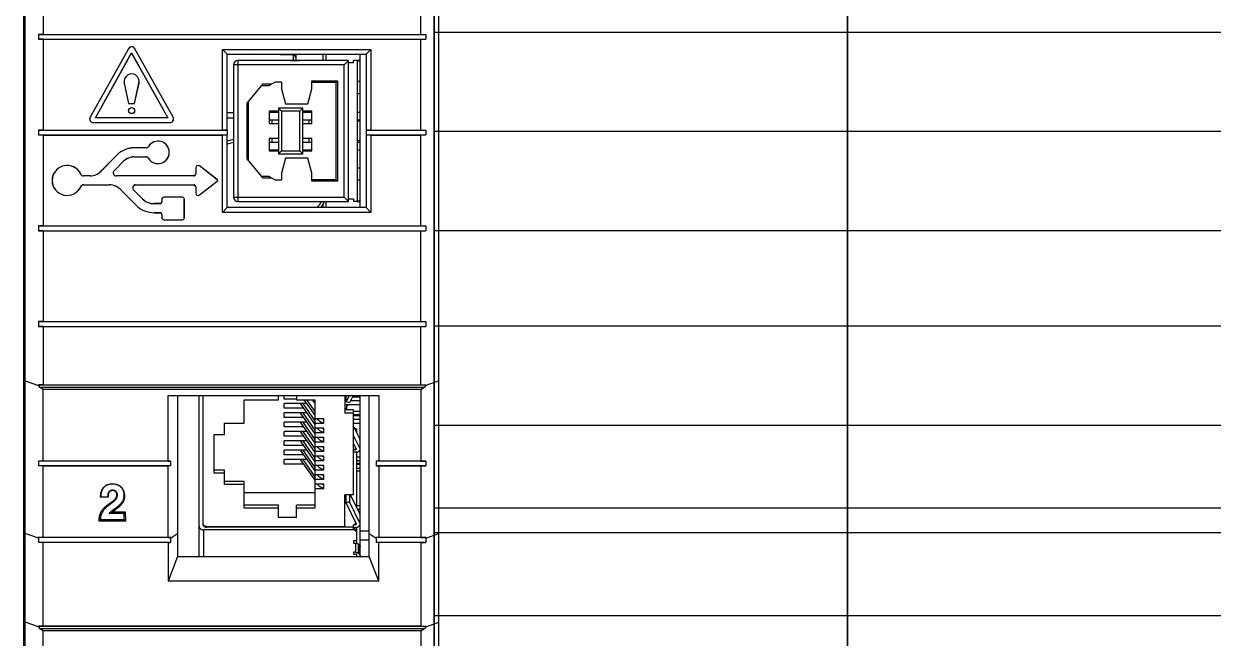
# Model space of a CAD drawing. Header units: millimetres. Extents: x 30557 to 235556, y -116603 to -73383.
# Drawn here: x 36231.3 to 36350.2, y -75420.8 to -75359.4 of the extents above; entities that cross this region are included whole.
import ezdxf

# ---------------------------------------------------------------- set-up
doc = ezdxf.new("R2010")
doc.units = ezdxf.units.MM

# ---------------------------------------------------------------- blocks, each defined once
blk = doc.blocks.new('1756-EN2TR-Z')
at = {"color": 7, "linetype": 'Continuous'}
for p, q in [((34.455, 0), (34.455, 142.321)), ((0, 0), (0, 77.377)), ((1.495, 77.403), (1.495, 75.607)), ((32.96, 75.607), (32.96, 77.405)), ((1.495, 75.607), (1.096, 75.601)), ((1.096, 75.601), (1.096, 75.202)), ((1.096, 75.601), (33.358, 75.601)), ((1.495, 75.607), (32.96, 75.607)), ((32.96, 75.607), (33.358, 75.601)), ((33.358, 75.601), (33.358, 75.202)), ((1.096, 75.202), (33.358, 75.202)), ((1.495, 75.195), (1.096, 75.202)), ((1.495, 75.195), (1.495, 67.633)), ((1.495, 75.195), (32.96, 75.195)), ((8.598, 74.416), (5.408, 68.708)), ((8.602, 74.414), (5.412, 68.706)), ((12.314, 68.706), (9.124, 74.414)), ((12.317, 68.708), (9.128, 74.416)), ((16.442, 67.633), (16.442, 74.337)), ((16.442, 74.337), (28.802, 74.337)), ((16.834, 73.945), (16.442, 74.337)), ((28.41, 73.945), (28.802, 74.337)), ((28.802, 74.337), (28.802, 67.633)), ((32.96, 75.195), (33.358, 75.202)), ((32.96, 67.633), (32.96, 75.195)), ((5.843, 68.66), (8.863, 74.063)), ((5.851, 68.664), (8.863, 74.054)), ((8.863, 74.054), (8.863, 74.063)), ((8.863, 74.063), (11.883, 68.66)), ((8.863, 74.054), (11.875, 68.664)), ((16.834, 73.945), (28.41, 73.945)), ((16.834, 67.626), (16.834, 73.945)), ((26.939, 73.44), (17.723, 73.44)), ((22.078, 73.44), (22.078, 73.442)), ((22.078, 73.442), (22.837, 73.442)), ((22.547, 73.945), (22.547, 73.442)), ((22.837, 73.44), (22.837, 73.442)), ((25.039, 73.945), (25.039, 73.44)), ((26.939, 73.44), (26.559, 73.061)), ((26.939, 61.677), (26.939, 73.44)), ((27.661, 73.44), (27.352, 73.44)), ((27.352, 73.238), (27.352, 73.44)), ((27.901, 73.492), (27.661, 73.44)), ((27.661, 73.44), (27.661, 61.677)), ((27.661, 73.364), (27.901, 73.416)), ((27.901, 61.173), (27.901, 73.945)), ((28.397, 73.945), (28.397, 61.173)), ((28.41, 73.945), (28.41, 67.626)), ((17.343, 73.061), (17.343, 62.057)), ((27.352, 73.238), (26.939, 73.238)), ((8.246, 71.548), (8.61, 69.852)), ((8.25, 71.549), (8.614, 69.856)), ((9.112, 69.856), (9.476, 71.549)), ((9.116, 69.852), (9.48, 71.548)), ((18.483, 69.889), (19.818, 71.478)), ((19.711, 71.352), (20.312, 71.352)), ((19.818, 71.478), (20.55, 71.478)), ((20.812, 71.617), (20.312, 71.352)), ((21.344, 71.617), (20.812, 71.617)), ((21.344, 71.617), (21.344, 71.078)), ((23.875, 71.744), (26.002, 71.744)), ((23.875, 71.078), (23.875, 71.744)), ((23.875, 71.617), (25.876, 71.617)), ((25.876, 71.617), (26.002, 71.744)), ((25.876, 71.617), (25.876, 63.5)), ((26.002, 71.744), (26.002, 63.374)), ((27.901, 71.668), (27.661, 71.668)), ((21.344, 71.078), (21.685, 69.812)), ((23.534, 69.812), (23.875, 71.078)), ((27.901, 70.655), (27.661, 70.655)), ((8.61, 69.852), (8.614, 69.856)), ((8.61, 69.852), (9.116, 69.852)), ((8.614, 69.856), (9.112, 69.856)), ((9.116, 69.852), (9.112, 69.856)), ((18.483, 65.228), (18.483, 69.889)), ((18.609, 65.078), (18.609, 70.04)), ((23.116, 69.458), (21.09, 69.458)), ((21.09, 69.458), (21.09, 65.66)), ((21.09, 69.458), (21.344, 69.205)), ((21.685, 69.812), (23.534, 69.812)), ((23.116, 69.458), (22.863, 69.205)), ((23.116, 65.66), (23.116, 69.458)), ((5.851, 68.664), (5.843, 68.66)), ((11.883, 68.66), (5.843, 68.66)), ((11.875, 68.664), (5.851, 68.664)), ((11.875, 68.664), (11.883, 68.66)), ((21.09, 69.205), (20.331, 69.205)), ((20.331, 69.205), (20.331, 68.192)), ((20.331, 69.116), (21.09, 69.116)), ((20.331, 68.483), (21.09, 68.483)), ((20.584, 69.116), (20.584, 69.205)), ((20.584, 68.192), (20.584, 68.483)), ((22.863, 69.205), (21.344, 69.205)), ((21.344, 69.205), (21.344, 65.913)), ((22.863, 65.913), (22.863, 69.205)), ((23.875, 69.205), (23.116, 69.205)), ((23.116, 69.116), (23.875, 69.116)), ((23.116, 68.483), (23.875, 68.483)), ((23.622, 69.205), (23.622, 69.116)), ((23.622, 68.483), (23.622, 68.192)), ((23.875, 68.192), (23.875, 69.205)), ((27.661, 69.116), (27.901, 69.116)), ((27.661, 68.483), (27.901, 68.483)), ((27.901, 68.377), (27.661, 68.377)), ((1.495, 67.633), (1.096, 67.626)), ((1.096, 67.626), (1.096, 67.228)), ((1.096, 67.626), (16.834, 67.626)), ((1.495, 67.633), (16.442, 67.633)), ((5.673, 68.261), (12.053, 68.261)), ((5.673, 68.257), (12.053, 68.257)), ((16.836, 67.626), (16.442, 67.633)), ((16.836, 67.626), (16.836, 67.228)), ((20.331, 68.192), (21.09, 68.192)), ((23.116, 68.192), (23.875, 68.192)), ((28.802, 67.633), (28.409, 67.626)), ((28.409, 67.626), (28.409, 67.228)), ((28.41, 67.626), (33.358, 67.626)), ((28.802, 67.633), (32.96, 67.633)), ((32.96, 67.633), (33.358, 67.626)), ((33.358, 67.626), (33.358, 67.228)), ((1.096, 67.228), (16.834, 67.228)), ((1.495, 67.221), (1.096, 67.228)), ((1.495, 67.221), (1.495, 59.659)), ((1.495, 67.221), (16.442, 67.221)), ((16.442, 67.221), (16.836, 67.228)), ((16.442, 60.781), (16.442, 67.221)), ((16.834, 61.173), (16.834, 67.228)), ((17.343, 66.6), (16.834, 66.464)), ((21.09, 66.926), (20.331, 66.926)), ((20.331, 66.926), (20.331, 65.913)), ((20.331, 66.635), (21.09, 66.635)), ((20.584, 66.635), (20.584, 66.926)), ((23.875, 66.926), (23.116, 66.926)), ((23.116, 66.635), (23.875, 66.635)), ((23.622, 66.926), (23.622, 66.635)), ((23.875, 65.913), (23.875, 66.926)), ((27.901, 66.741), (27.661, 66.741)), ((27.661, 66.635), (27.901, 66.635)), ((28.409, 67.227), (28.802, 67.221)), ((28.41, 67.227), (33.358, 67.228)), ((28.41, 67.228), (28.41, 61.173)), ((28.802, 67.221), (32.96, 67.221)), ((28.802, 67.221), (28.802, 60.781)), ((32.96, 67.221), (33.358, 67.228)), ((32.96, 59.659), (32.96, 67.221)), ((7.663, 65.569), (6.284, 64.189)), ((7.666, 65.566), (6.287, 64.186)), ((10.058, 66.154), (9.076, 66.154)), ((10.058, 66.15), (9.076, 66.15)), ((9.076, 65.402), (10.058, 65.402)), ((9.076, 65.398), (10.058, 65.398)), ((20.331, 66.002), (21.09, 66.002)), ((20.331, 65.913), (21.09, 65.913)), ((20.584, 65.913), (20.584, 66.002)), ((21.09, 65.66), (21.344, 65.913)), ((21.09, 65.66), (23.116, 65.66)), ((21.344, 65.913), (22.863, 65.913)), ((23.116, 65.66), (22.863, 65.913)), ((23.116, 66.002), (23.875, 66.002)), ((23.116, 65.913), (23.875, 65.913)), ((23.622, 66.002), (23.622, 65.913)), ((27.661, 66.002), (27.901, 66.002)), ((7.404, 64.247), (8.195, 65.037)), ((7.407, 64.244), (8.198, 65.034)), ((14.2, 64.499), (14.2, 63.977)), ((14.204, 64.499), (14.204, 63.977)), ((15.997, 63.502), (14.505, 64.647)), ((15.999, 63.506), (14.507, 64.651)), ((19.818, 63.64), (18.483, 65.228)), ((21.685, 65.306), (21.344, 64.04)), ((23.534, 65.306), (21.685, 65.306)), ((23.875, 64.04), (23.534, 65.306)), ((27.901, 64.462), (27.661, 64.462)), ((5.406, 63.826), (4.844, 63.826)), ((5.406, 63.821), (4.844, 63.821)), ((14.048, 63.826), (7.581, 63.826)), ((14.048, 63.821), (7.581, 63.821)), ((20.312, 63.766), (19.711, 63.766)), ((20.55, 63.64), (19.818, 63.64)), ((20.312, 63.766), (20.812, 63.5)), ((20.812, 63.5), (21.344, 63.5)), ((21.344, 64.04), (21.344, 63.5)), ((23.875, 63.374), (23.875, 64.04)), ((25.876, 63.5), (23.875, 63.5)), ((25.876, 63.5), (26.002, 63.374)), ((27.901, 63.45), (27.661, 63.45)), ((4.869, 63.074), (7.025, 63.074)), ((4.869, 63.069), (7.025, 63.069)), ((7.903, 62.706), (9.236, 61.373)), ((7.906, 62.709), (9.239, 61.376)), ((9.768, 61.905), (9.024, 62.648)), ((9.771, 61.908), (9.027, 62.651)), ((9.2, 63.074), (14.048, 63.074)), ((9.2, 63.069), (14.048, 63.069)), ((14.2, 62.918), (14.2, 62.381)), ((14.204, 62.918), (14.204, 62.381)), ((14.505, 62.232), (15.997, 63.377)), ((14.507, 62.229), (15.999, 63.374)), ((26.002, 63.374), (23.875, 63.374)), ((11.231, 61.508), (10.736, 61.508)), ((11.231, 61.504), (10.736, 61.504)), ((11.382, 61.882), (11.382, 61.659)), ((11.386, 61.882), (11.386, 61.659)), ((13.1, 62.042), (11.542, 62.042)), ((13.1, 62.038), (11.542, 62.038)), ((13.255, 60.325), (13.255, 61.882)), ((13.26, 60.325), (13.26, 61.882)), ((17.723, 61.677), (26.939, 61.677)), ((22.078, 61.677), (22.078, 61.676)), ((22.078, 61.676), (22.837, 61.676)), ((22.837, 61.677), (22.837, 61.676)), ((25.039, 61.677), (25.039, 61.173)), ((26.939, 61.677), (26.559, 62.057)), ((27.352, 61.88), (26.939, 61.88)), ((27.352, 61.88), (27.352, 61.677)), ((27.661, 61.677), (27.352, 61.677)), ((27.901, 61.702), (27.661, 61.753)), ((27.661, 61.677), (27.901, 61.626)), ((10.736, 60.756), (11.231, 60.756)), ((10.736, 60.752), (11.231, 60.752)), ((11.382, 60.6), (11.382, 60.325)), ((11.386, 60.6), (11.386, 60.325)), ((16.834, 61.173), (16.442, 60.781)), ((28.802, 60.781), (16.442, 60.781)), ((28.41, 61.173), (16.834, 61.173)), ((28.41, 61.173), (28.802, 60.781)), ((1.495, 59.659), (1.096, 59.652)), ((1.096, 59.652), (1.096, 59.253)), ((1.096, 59.652), (33.358, 59.652)), ((1.495, 59.659), (32.96, 59.659)), ((11.542, 60.169), (13.1, 60.169)), ((11.542, 60.165), (13.1, 60.165)), ((32.96, 59.659), (33.358, 59.652)), ((33.358, 59.652), (33.358, 59.253)), ((1.096, 59.253), (33.358, 59.253)), ((1.495, 59.246), (1.096, 59.253)), ((1.495, 59.246), (1.495, 51.685)), ((1.495, 59.246), (32.96, 59.246)), ((32.96, 59.246), (33.358, 59.253)), ((32.96, 51.685), (32.96, 59.246)), ((1.495, 51.685), (1.096, 51.678)), ((1.096, 51.678), (33.358, 51.678)), ((1.096, 51.678), (1.096, 51.279)), ((1.495, 51.685), (32.96, 51.685)), ((32.96, 51.685), (33.358, 51.678)), ((33.358, 51.678), (33.358, 51.279)), ((1.096, 51.279), (33.358, 51.279)), ((1.495, 51.272), (1.096, 51.279)), ((1.495, 51.272), (32.96, 51.272)), ((1.495, 51.272), (1.495, 46.424)), ((32.96, 51.272), (33.358, 51.279)), ((32.96, 46.424), (32.96, 51.272)), ((0, 46.761), (1.096, 46.362)), ((34.455, 46.761), (33.358, 46.362)), ((1.495, 46.424), (1.096, 46.417)), ((1.096, 46.417), (33.358, 46.417)), ((1.096, 46.417), (1.096, 46.362)), ((1.096, 46.362), (1.193, 46.212)), ((1.495, 46.018), (1.193, 46.212)), ((1.193, 46.212), (33.262, 46.212)), ((1.495, 46.424), (32.96, 46.424)), ((32.96, 46.018), (1.495, 46.018)), ((1.495, 40.064), (1.495, 46.018)), ((32.96, 46.424), (33.358, 46.417)), ((32.96, 46.018), (33.262, 46.212)), ((32.96, 46.018), (32.96, 40.064)), ((33.358, 46.362), (33.262, 46.212)), ((33.358, 46.417), (33.358, 46.362)), ((11.903, 45.539), (29.446, 45.539)), ((11.903, 40.064), (11.903, 45.539)), ((12.7, 45.539), (12.7, 32.112)), ((14.484, 32.112), (14.484, 45.539)), ((14.783, 45.539), (14.783, 34.828)), ((18.232, 45.179), (21.088, 45.179)), ((18.232, 43.22), (18.232, 45.179)), ((21.088, 45.179), (21.088, 45.539)), ((21.582, 45.234), (21.582, 45.539)), ((22.599, 45.234), (21.582, 45.234)), ((23.453, 44.846), (21.582, 44.846)), ((21.582, 44.458), (21.582, 44.846)), ((22.599, 45.539), (22.599, 45.179)), ((22.599, 45.179), (24.114, 45.179)), ((22.915, 44.846), (24.114, 43.117)), ((23.117, 44.846), (24.114, 43.408)), ((23.222, 45.179), (24.114, 43.893)), ((23.424, 45.179), (24.114, 44.184)), ((24.114, 44.904), (23.923, 45.179)), ((24.114, 45.179), (24.114, 36.143)), ((26.635, 45.539), (26.635, 44.064)), ((26.635, 45.484), (26.732, 45.484)), ((26.635, 45.413), (26.732, 45.413)), ((26.635, 45.12), (26.732, 45.12)), ((26.635, 44.771), (27.901, 44.771)), ((26.732, 44.997), (26.732, 45.539)), ((26.998, 45.539), (26.732, 44.997)), ((27.012, 44.917), (26.732, 44.997)), ((26.789, 44.663), (26.943, 44.771)), ((26.789, 44.326), (26.789, 44.663)), ((27.318, 45.539), (27.012, 44.917)), ((27.112, 45.12), (27.901, 45.12)), ((27.256, 45.413), (27.901, 45.413)), ((27.291, 45.484), (27.901, 45.484)), ((27.901, 32.112), (27.901, 45.539)), ((28.649, 32.112), (28.649, 45.539)), ((29.446, 45.539), (29.446, 40.064)), ((23.184, 44.458), (21.582, 44.458)), ((23.453, 44.071), (21.582, 44.071)), ((21.582, 43.683), (21.582, 44.071)), ((23.184, 43.683), (21.582, 43.683)), ((22.915, 44.071), (24.114, 42.341)), ((23.117, 44.071), (24.114, 42.632)), ((27.357, 44.326), (26.635, 44.326)), ((27.357, 44.064), (26.635, 44.064)), ((27.357, 37.259), (27.357, 44.326)), ((27.357, 44.226), (27.901, 44.226)), ((27.357, 43.933), (27.901, 43.933)), ((27.357, 43.861), (27.901, 43.861)), ((16.589, 43.22), (18.232, 43.22)), ((16.589, 42.265), (16.589, 43.22)), ((23.453, 43.295), (21.582, 43.295)), ((21.582, 42.907), (21.582, 43.295)), ((23.184, 42.907), (21.582, 42.907)), ((22.915, 43.295), (24.114, 41.565)), ((23.117, 43.295), (24.114, 41.856)), ((24.873, 43.571), (24.114, 43.571)), ((24.873, 43.183), (24.114, 43.183)), ((24.873, 42.795), (24.114, 42.795)), ((24.337, 43.571), (24.34, 43.566)), ((24.337, 42.795), (24.34, 42.791)), ((24.745, 43.57), (24.873, 43.532)), ((24.745, 42.795), (24.873, 42.756)), ((24.873, 43.183), (24.873, 43.571)), ((24.873, 42.407), (24.873, 42.795)), ((27.357, 43.568), (27.901, 43.568)), ((27.357, 43.219), (27.901, 43.219)), ((27.882, 41.906), (27.357, 42.974)), ((27.421, 42.844), (27.632, 42.682)), ((27.632, 42.415), (27.632, 42.682)), ((15.75, 42.265), (16.589, 42.265)), ((15.75, 39.057), (15.75, 42.265)), ((23.453, 42.519), (21.582, 42.519)), ((21.582, 42.131), (21.582, 42.519)), ((23.184, 42.131), (21.582, 42.131)), ((23.453, 41.743), (21.582, 41.743)), ((21.582, 41.355), (21.582, 41.743)), ((22.915, 42.519), (24.114, 40.789)), ((22.915, 41.743), (24.114, 40.014)), ((23.117, 42.519), (24.114, 41.08)), ((23.117, 41.743), (24.114, 40.305)), ((24.873, 42.407), (24.114, 42.407)), ((24.873, 42.019), (24.114, 42.019)), ((24.873, 41.631), (24.114, 41.631)), ((24.337, 42.019), (24.34, 42.015)), ((24.745, 42.019), (24.873, 41.98)), ((24.873, 41.631), (24.873, 42.019)), ((27.882, 41.137), (27.357, 42.205)), ((23.184, 41.355), (21.582, 41.355)), ((23.453, 40.967), (21.582, 40.967)), ((21.582, 40.579), (21.582, 40.967)), ((22.915, 40.967), (24.114, 39.238)), ((23.117, 40.967), (24.114, 39.529)), ((24.873, 41.243), (24.114, 41.243)), ((24.873, 40.855), (24.114, 40.855)), ((24.337, 41.243), (24.34, 41.239)), ((24.745, 41.243), (24.873, 41.204)), ((24.873, 40.855), (24.873, 41.243)), ((27.602, 41.057), (27.357, 41.555)), ((27.507, 40.999), (27.357, 40.999)), ((27.632, 40.807), (27.357, 40.807)), ((27.507, 40.999), (27.526, 41.005)), ((27.526, 41.005), (27.602, 41.057)), ((27.632, 36.349), (27.632, 40.807)), ((27.725, 40.834), (27.801, 40.886)), ((1.495, 40.064), (1.096, 40.055)), ((12.115, 40.055), (1.096, 40.055)), ((1.096, 40.055), (1.096, 39.656)), ((12.115, 39.656), (1.096, 39.656)), ((1.495, 39.647), (1.096, 39.656)), ((11.903, 40.064), (1.495, 40.064)), ((11.903, 39.647), (1.495, 39.647)), ((1.495, 33.704), (1.495, 39.647)), ((11.903, 40.064), (12.115, 40.055)), ((12.115, 39.656), (11.903, 39.647)), ((11.903, 33.704), (11.903, 39.647)), ((12.115, 40.055), (12.115, 39.656)), ((23.184, 40.579), (21.582, 40.579)), ((23.453, 40.192), (21.582, 40.192)), ((21.582, 39.804), (21.582, 40.192)), ((23.184, 39.804), (21.582, 39.804)), ((22.915, 40.192), (24.114, 38.462)), ((23.117, 40.192), (24.114, 38.753)), ((24.873, 40.467), (24.114, 40.467)), ((24.873, 40.079), (24.114, 40.079)), ((24.873, 39.692), (24.114, 39.692)), ((24.337, 40.467), (24.34, 40.463)), ((24.337, 39.692), (24.34, 39.687)), ((24.745, 40.467), (24.873, 40.429)), ((24.745, 39.691), (24.873, 39.653)), ((24.873, 40.079), (24.873, 40.467)), ((24.873, 39.304), (24.873, 39.692)), ((27.632, 40.428), (27.901, 40.428)), ((27.632, 40.119), (27.901, 40.119)), ((27.632, 39.89), (27.901, 39.89)), ((27.632, 39.794), (27.901, 39.794)), ((29.446, 40.064), (29.234, 40.055)), ((33.358, 40.055), (29.234, 40.055)), ((29.234, 40.055), (29.234, 39.656)), ((33.358, 39.656), (29.234, 39.656)), ((29.234, 39.656), (29.446, 39.647)), ((32.96, 40.064), (29.446, 40.064)), ((32.96, 39.647), (29.446, 39.647)), ((29.446, 39.647), (29.446, 33.704)), ((32.96, 40.064), (33.358, 40.055)), ((32.96, 39.647), (33.358, 39.656)), ((32.96, 39.647), (32.96, 33.704)), ((33.358, 40.055), (33.358, 39.656)), ((16.589, 39.319), (15.75, 39.319)), ((16.589, 39.057), (15.75, 39.057)), ((16.589, 38.103), (16.589, 39.319)), ((24.873, 39.304), (24.114, 39.304)), ((24.873, 38.916), (24.114, 38.916)), ((24.337, 38.916), (24.34, 38.912)), ((24.745, 38.916), (24.873, 38.877)), ((24.873, 38.528), (24.873, 38.916)), ((27.632, 39.484), (27.901, 39.484)), ((27.632, 39.255), (27.901, 39.255)), ((18.232, 38.365), (16.589, 38.365)), ((18.232, 38.103), (16.589, 38.103)), ((18.232, 36.143), (18.232, 38.365)), ((24.873, 38.528), (24.114, 38.528)), ((24.873, 38.14), (24.114, 38.14)), ((24.873, 37.752), (24.114, 37.752)), ((24.337, 38.14), (24.34, 38.136)), ((24.745, 38.14), (24.873, 38.101)), ((24.873, 37.752), (24.873, 38.14)), ((6.257, 37.18), (6.254, 37.079)), ((6.254, 37.079), (6.941, 37.079)), ((6.301, 37.18), (6.303, 37.079)), ((24.114, 37.417), (18.232, 37.417)), ((27.357, 37.259), (26.635, 37.259)), ((26.635, 34.625), (26.635, 37.259)), ((26.732, 36.581), (26.732, 37.259)), ((27.012, 36.662), (26.732, 36.581)), ((27.012, 37.259), (27.012, 36.662)), ((27.882, 34.892), (27.012, 36.662)), ((27.882, 35.661), (27.097, 37.259)), ((8.24, 35.696), (6.99, 35.696)), ((7.238, 35.802), (7.37, 35.911)), ((8.345, 35.802), (7.238, 35.802)), ((7.312, 35.993), (7.526, 36.143)), ((7.37, 35.911), (7.59, 36.074)), ((8.24, 35.696), (8.345, 35.802)), ((8.24, 35.189), (8.24, 35.696)), ((8.378, 35.051), (8.345, 35.802)), ((21.088, 36.405), (18.232, 36.405)), ((21.088, 36.143), (18.232, 36.143)), ((21.088, 35.366), (21.088, 36.405)), ((24.114, 36.405), (22.599, 36.405)), ((22.599, 35.366), (22.599, 36.405)), ((24.114, 36.143), (22.599, 36.143)), ((27.602, 34.811), (26.732, 36.581)), ((27.901, 36.349), (27.632, 36.349)), ((27.901, 36.028), (27.701, 36.028)), ((27.901, 35.799), (27.814, 35.799)), ((6.145, 35.284), (6.135, 35.051)), ((6.273, 35.189), (6.135, 35.051)), ((8.378, 35.051), (6.135, 35.051)), ((6.273, 35.284), (6.273, 35.189)), ((6.273, 35.189), (8.24, 35.189)), ((8.24, 35.189), (8.378, 35.051)), ((22.599, 35.366), (21.088, 35.366)), ((27.507, 34.753), (27.333, 34.753)), ((27.333, 34.332), (27.333, 34.753)), ((27.507, 34.753), (27.526, 34.759)), ((27.526, 34.759), (27.602, 34.811)), ((1.097, 33.639), (0, 34.039)), ((1.495, 33.704), (1.062, 33.694)), ((12.134, 33.694), (1.062, 33.694)), ((1.062, 33.694), (1.097, 33.639)), ((11.903, 33.704), (1.495, 33.704)), ((11.903, 33.704), (12.134, 33.694)), ((12.115, 33.639), (12.7, 34.039)), ((12.134, 33.694), (12.115, 33.639)), ((27.333, 34.332), (14.883, 34.332)), ((15.132, 34.625), (26.635, 34.625)), ((27.333, 34.561), (15.132, 34.561)), ((27.333, 34.524), (27.507, 34.524)), ((27.632, 34.251), (27.333, 34.461)), ((27.333, 34.38), (27.632, 34.149)), ((27.632, 34.443), (27.516, 34.525)), ((27.632, 33.216), (27.632, 34.443)), ((27.725, 34.588), (27.801, 34.64)), ((28.649, 34.039), (29.234, 33.639)), ((29.446, 33.704), (29.215, 33.694)), ((33.393, 33.694), (29.215, 33.694)), ((29.215, 33.694), (29.234, 33.639)), ((32.96, 33.704), (29.446, 33.704)), ((32.96, 33.704), (33.393, 33.694)), ((33.358, 33.639), (34.455, 34.039)), ((33.393, 33.694), (33.358, 33.639)), ((1.097, 33.639), (1.097, 33.295)), ((1.495, 33.288), (1.097, 33.295)), ((12.115, 33.295), (1.097, 33.295)), ((11.903, 33.288), (1.495, 33.288)), ((1.495, 26.317), (1.495, 33.288)), ((11.903, 33.288), (12.115, 33.295)), ((11.903, 33.288), (11.903, 30.06)), ((12.115, 33.639), (12.115, 33.295)), ((27.632, 33.427), (27.333, 33.427)), ((27.333, 33.427), (27.333, 33.235)), ((27.333, 33.235), (27.507, 33.235)), ((27.725, 33.171), (27.801, 33.119)), ((29.234, 33.639), (29.234, 33.295)), ((33.358, 33.295), (29.234, 33.295)), ((29.446, 33.288), (29.234, 33.295)), ((32.96, 33.288), (29.446, 33.288)), ((29.446, 30.06), (29.446, 33.288)), ((32.96, 33.288), (33.358, 33.295)), ((32.96, 33.288), (32.96, 26.317)), ((33.358, 33.639), (33.358, 33.295)), ((12.7, 32.112), (11.903, 30.06)), ((12.7, 32.112), (28.649, 32.112)), ((27.507, 32.466), (27.333, 32.466)), ((27.333, 32.466), (27.333, 32.274)), ((27.632, 32.274), (27.333, 32.274)), ((27.632, 32.112), (27.632, 32.274)), ((27.725, 32.402), (27.801, 32.35)), ((29.446, 30.06), (28.649, 32.112)), ((29.446, 30.06), (11.903, 30.06)), ((1.096, 26.256), (0, 26.655)), ((1.495, 26.317), (1.096, 26.31)), ((1.096, 26.31), (33.358, 26.31)), ((1.096, 26.31), (1.096, 26.256)), ((1.096, 26.256), (1.193, 26.106)), ((1.193, 26.106), (33.262, 26.106)), ((1.495, 25.912), (1.193, 26.106)), ((32.96, 26.317), (1.495, 26.317)), ((32.96, 25.912), (1.495, 25.912)), ((1.495, 20.426), (1.495, 25.912)), ((32.96, 26.317), (33.358, 26.31)), ((32.96, 25.912), (33.262, 26.106)), ((32.96, 25.912), (32.96, 20.426)), ((33.358, 26.256), (33.262, 26.106)), ((33.358, 26.256), (34.455, 26.655)), ((33.358, 26.31), (33.358, 26.256))]:
    blk.add_line(p, q, dxfattribs=at)
at = {"color": 9, "linetype": 'Continuous'}
for p, q in [((8.598, 74.416), (8.602, 74.414)), ((9.128, 74.416), (9.124, 74.414)), ((17.723, 73.44), (17.723, 61.677)), ((22.307, 73.871), (19.09, 73.946)), ((22.308, 73.945), (22.307, 73.871)), ((22.307, 73.871), (22.307, 73.442)), ((24.799, 73.945), (24.799, 73.44)), ((26.559, 73.061), (17.343, 73.061)), ((26.559, 62.057), (26.559, 73.061)), ((8.246, 71.548), (8.25, 71.549)), ((9.48, 71.548), (9.476, 71.549)), ((5.408, 68.708), (5.412, 68.706)), ((12.317, 68.708), (12.314, 68.706)), ((16.834, 69.088), (17.343, 69.1)), ((16.834, 68.648), (17.343, 68.659)), ((5.673, 68.257), (5.673, 68.261)), ((12.053, 68.257), (12.053, 68.261)), ((17.343, 66.856), (16.834, 66.719)), ((7.663, 65.569), (7.666, 65.566)), ((9.076, 66.154), (9.076, 66.15)), ((9.076, 65.398), (9.076, 65.402)), ((10.058, 66.154), (10.058, 66.15)), ((10.058, 65.398), (10.058, 65.402)), ((10.267, 66.27), (10.27, 66.268)), ((8.198, 65.034), (8.195, 65.037)), ((10.267, 65.282), (10.27, 65.284)), ((14.2, 64.499), (14.204, 64.499)), ((14.507, 64.651), (14.505, 64.647)), ((4.622, 63.967), (4.618, 63.965)), ((4.844, 63.826), (4.844, 63.821)), ((5.406, 63.826), (5.406, 63.821)), ((6.284, 64.189), (6.287, 64.186)), ((7.407, 64.244), (7.404, 64.247)), ((7.581, 63.826), (7.581, 63.821)), ((14.048, 63.826), (14.048, 63.821)), ((14.2, 63.977), (14.204, 63.977)), ((15.999, 63.506), (15.997, 63.502)), ((4.622, 62.912), (4.618, 62.914)), ((4.869, 63.069), (4.869, 63.074)), ((7.025, 63.069), (7.025, 63.074)), ((7.903, 62.706), (7.906, 62.709)), ((9.027, 62.651), (9.024, 62.648)), ((9.2, 63.069), (9.2, 63.074)), ((14.048, 63.069), (14.048, 63.074)), ((14.2, 62.918), (14.204, 62.918)), ((15.999, 63.374), (15.997, 63.377)), ((9.771, 61.908), (9.768, 61.905)), ((10.736, 61.508), (10.736, 61.504)), ((11.231, 61.508), (11.231, 61.504)), ((11.382, 61.882), (11.386, 61.882)), ((11.382, 61.659), (11.386, 61.659)), ((11.542, 62.042), (11.542, 62.038)), ((13.1, 62.042), (13.1, 62.038)), ((13.26, 61.882), (13.255, 61.882)), ((14.2, 62.381), (14.204, 62.381)), ((14.507, 62.229), (14.505, 62.232)), ((17.343, 62.057), (26.559, 62.057)), ((9.236, 61.373), (9.239, 61.376)), ((10.736, 60.752), (10.736, 60.756)), ((11.231, 60.752), (11.231, 60.756)), ((11.382, 60.6), (11.386, 60.6)), ((24.799, 61.407), (24.799, 61.173)), ((11.382, 60.325), (11.386, 60.325)), ((11.542, 60.165), (11.542, 60.169)), ((13.1, 60.165), (13.1, 60.169)), ((13.26, 60.325), (13.255, 60.325)), ((26.789, 44.402), (26.635, 44.402)), ((24.34, 43.566), (24.34, 43.571)), ((24.34, 42.791), (24.34, 42.795)), ((24.34, 42.015), (24.34, 42.019)), ((27.882, 41.906), (27.882, 41.137)), ((24.34, 41.239), (24.34, 41.243)), ((27.507, 40.999), (27.507, 41.251)), ((27.526, 41.005), (27.526, 41.211)), ((24.34, 40.463), (24.34, 40.467)), ((24.34, 39.687), (24.34, 39.692)), ((24.34, 38.912), (24.34, 38.916)), ((6.553, 37.873), (6.543, 37.882)), ((7.268, 38.143), (7.268, 38.145)), ((7.282, 37.66), (7.282, 37.635)), ((7.975, 37.896), (7.984, 37.905)), ((24.34, 38.136), (24.34, 38.14)), ((6.301, 37.18), (6.257, 37.18)), ((7.001, 37.532), (7.024, 37.514)), ((7.562, 36.902), (7.514, 36.931)), ((7.555, 37.541), (7.533, 37.522)), ((7.657, 37.239), (7.616, 37.239)), ((8.096, 36.673), (8.153, 36.636)), ((8.246, 37.215), (8.289, 37.215)), ((6.358, 35.676), (6.258, 35.718)), ((6.595, 36.056), (6.527, 36.117)), ((7.154, 36.519), (7.112, 36.576)), ((7.312, 35.993), (7.37, 35.911)), ((6.273, 35.284), (6.145, 35.284)), ((27.507, 34.753), (27.507, 35.005)), ((27.526, 34.759), (27.526, 34.965)), ((27.882, 35.661), (27.882, 34.892)), ((14.883, 32.112), (14.883, 34.332)), ((15.132, 34.561), (15.132, 34.625)), ((28.649, 34.233), (27.901, 34.233)), ((27.507, 33.235), (27.507, 32.466)), ((27.725, 33.171), (27.725, 32.402)), ((27.801, 33.119), (27.801, 32.35)), ((28.649, 33.471), (27.901, 33.471))]:
    blk.add_line(p, q, dxfattribs=at)
at = {"color": 7, "linetype": 'Continuous'}
for radius in [0.254, 0.249]:
    blk.add_circle((8.863, 69.258), radius, dxfattribs=at)
for centre, radius, start, end in [((8.863, 74.268), 0.303, 29.2, 150.8), ((8.863, 74.268), 0.299, 29.2, 150.8), ((17.723, 73.061), 0.38, 90, 180), ((8.863, 71.68), 0.631, 347.86859, 192.13141), ((8.863, 71.68), 0.627, 347.86859, 192.13141), ((5.673, 68.56), 0.303, 150.8, 270), ((5.673, 68.56), 0.299, 150.8, 270), ((12.053, 68.56), 0.303, 270, 29.2), ((12.053, 68.56), 0.299, 270, 29.2), ((11.065, 65.776), 0.939, 211.75686, 148.24314), ((11.065, 65.776), 0.934, 211.75686, 148.24314), ((9.076, 64.156), 1.998, 90, 135), ((9.076, 64.156), 1.994, 90, 135), ((9.076, 64.156), 1.246, 90, 135), ((9.076, 64.156), 1.242, 90, 135), ((10.058, 66.399), 0.245, 270, 328.24314), ((10.058, 66.399), 0.249, 270, 328.24314), ((10.058, 65.153), 0.249, 31.75686, 90), ((10.058, 65.153), 0.245, 31.75686, 90), ((3.489, 63.44), 1.25, 24.95499, 335.04501), ((3.489, 63.44), 1.246, 24.95499, 335.04501), ((14.391, 64.499), 0.191, 52.5, 180), ((14.391, 64.499), 0.187, 52.5, 180), ((4.844, 64.071), 0.249, 204.95499, 270), ((4.844, 64.071), 0.245, 204.95499, 270), ((5.406, 65.067), 1.242, 270, 315), ((5.406, 65.067), 1.246, 270, 315), ((7.581, 64.071), 0.249, 135, 270), ((7.581, 64.071), 0.245, 135, 270), ((14.048, 63.977), 0.156, 270, 0), ((14.048, 63.977), 0.151, 270, 0), ((15.949, 63.44), 0.079, 307.5, 52.5), ((15.949, 63.44), 0.0833, 307.5, 52.5), ((4.869, 62.798), 0.276, 90, 155.04501), ((4.869, 62.798), 0.272, 90, 155.04501), ((7.025, 61.828), 1.246, 45, 90), ((7.025, 61.828), 1.242, 45, 90), ((9.2, 62.825), 0.249, 90, 225), ((9.2, 62.825), 0.245, 90, 225), ((14.048, 62.918), 0.156, 0, 90), ((14.048, 62.918), 0.151, 0, 90), ((10.736, 62.873), 1.37, 225, 270), ((10.736, 62.873), 1.366, 225, 270), ((11.231, 61.659), 0.156, 270, 0), ((11.231, 61.659), 0.151, 270, 0), ((11.542, 61.882), 0.16, 90, 180), ((11.542, 61.882), 0.156, 90, 180), ((13.1, 61.882), 0.16, 0, 90), ((13.1, 61.882), 0.156, 0, 90), ((14.391, 62.381), 0.191, 180, 307.5), ((14.391, 62.381), 0.187, 180, 307.5), ((17.723, 62.057), 0.38, 180, 270), ((23.544, 62.22), 1.495, 315.54334, 338.71322), ((10.736, 62.873), 2.122, 225, 270), ((10.736, 62.873), 2.118, 225, 270), ((11.231, 60.6), 0.156, 0, 90), ((11.231, 60.6), 0.151, 0, 90), ((11.542, 60.325), 0.16, 180, 270), ((11.542, 60.325), 0.156, 180, 270), ((13.1, 60.325), 0.16, 270, 0), ((13.1, 60.325), 0.156, 270, 0), ((7.605, 35.099), 1.483, 136.66153, 155.34403), ((7.603, 35.164), 1.346, 138.48377, 157.64085)]:
    blk.add_arc(centre, radius, start, end, dxfattribs=at)
at = {"color": 9, "linetype": 'Continuous'}
blk.add_arc((23.553, 62.22), 1.246, 302.79782, 334.17935, dxfattribs=at)
for points, knots in [([(22.547, 73.647), (22.547, 73.654), (22.547, 73.669), (22.543, 73.69), (22.537, 73.711), (22.53, 73.731), (22.519, 73.751), (22.507, 73.769), (22.493, 73.787), (22.478, 73.803), (22.46, 73.818), (22.441, 73.831), (22.421, 73.843), (22.4, 73.852), (22.377, 73.86), (22.354, 73.866), (22.331, 73.87), (22.315, 73.871), (22.307, 73.871)], [0, 0, 0, 0, 0.059257, 0.11864, 0.178271, 0.238262, 0.298707, 0.359685, 0.421251, 0.483437, 0.546255, 0.609689, 0.673705, 0.738247, 0.803241, 0.8686, 0.934222, 1, 1, 1, 1]), ([(7.526, 36.143), (7.527, 36.141), (7.529, 36.138), (7.532, 36.133), (7.535, 36.129), (7.537, 36.126), (7.539, 36.124), (7.541, 36.122), (7.544, 36.119), (7.548, 36.116), (7.552, 36.112), (7.557, 36.109), (7.562, 36.105), (7.567, 36.101), (7.571, 36.098), (7.574, 36.095), (7.576, 36.093), (7.578, 36.091), (7.58, 36.088), (7.583, 36.084), (7.586, 36.079), (7.588, 36.076), (7.59, 36.074)], [0, 0, 0, 0, 0.061365, 0.122749, 0.184101, 0.214811, 0.245624, 0.276627, 0.307864, 0.371079, 0.435166, 0.499774, 0.564428, 0.628632, 0.691987, 0.723287, 0.75434, 0.785188, 0.815916, 0.877269, 0.93864, 1, 1, 1, 1])]:
    blk.add_open_spline(points, degree=3, knots=knots, dxfattribs=at)
at = {"color": 7, "linetype": 'Continuous'}
for points in [[(16.837, 67.626), (16.837, 67.626), (16.836, 67.626), (16.836, 67.626)], [(28.407, 67.227), (28.407, 67.227), (28.408, 67.227), (28.409, 67.227)]]:
    blk.add_open_spline(points, degree=3, dxfattribs=at)
for points, knots in [([(24.34, 43.566), (24.353, 43.548), (24.382, 43.511), (24.433, 43.459), (24.491, 43.412), (24.556, 43.368), (24.628, 43.329), (24.705, 43.294), (24.787, 43.264), (24.844, 43.248), (24.873, 43.241)], [0, 0, 0, 0, 0.107895, 0.220681, 0.338599, 0.461674, 0.589744, 0.722483, 0.859427, 1, 1, 1, 1]), ([(24.34, 42.791), (24.353, 42.772), (24.382, 42.735), (24.433, 42.684), (24.491, 42.636), (24.556, 42.592), (24.628, 42.553), (24.705, 42.518), (24.787, 42.488), (24.844, 42.472), (24.873, 42.465)], [0, 0, 0, 0, 0.107895, 0.220681, 0.338599, 0.461674, 0.589744, 0.722483, 0.859427, 1, 1, 1, 1]), ([(24.34, 42.015), (24.353, 41.996), (24.382, 41.959), (24.433, 41.908), (24.491, 41.86), (24.556, 41.816), (24.628, 41.777), (24.705, 41.742), (24.787, 41.713), (24.844, 41.696), (24.873, 41.689)], [0, 0, 0, 0, 0.107895, 0.220681, 0.338599, 0.461674, 0.589744, 0.722483, 0.859427, 1, 1, 1, 1]), ([(27.901, 41.826), (27.901, 41.832), (27.9, 41.846), (27.897, 41.867), (27.891, 41.887), (27.885, 41.9), (27.882, 41.906)], [0, 0, 0, 0, 0.246623, 0.494637, 0.745362, 1, 1, 1, 1]), ([(24.34, 41.239), (24.353, 41.22), (24.382, 41.183), (24.433, 41.132), (24.491, 41.084), (24.556, 41.041), (24.628, 41.001), (24.705, 40.966), (24.787, 40.937), (24.844, 40.921), (24.873, 40.913)], [0, 0, 0, 0, 0.107895, 0.220681, 0.338599, 0.461674, 0.589744, 0.722483, 0.859427, 1, 1, 1, 1]), ([(27.632, 40.789), (27.649, 40.794), (27.681, 40.807), (27.711, 40.824), (27.725, 40.834)], [0, 0, 0, 0, 0.508868, 1, 1, 1, 1]), ([(27.801, 40.886), (27.809, 40.891), (27.824, 40.902), (27.844, 40.921), (27.861, 40.941), (27.875, 40.963), (27.887, 40.985), (27.895, 41.009), (27.9, 41.033), (27.901, 41.049), (27.901, 41.057)], [0, 0, 0, 0, 0.136211, 0.26867, 0.397437, 0.522745, 0.645003, 0.764794, 0.882846, 1, 1, 1, 1]), ([(27.901, 41.057), (27.901, 41.064), (27.9, 41.077), (27.897, 41.098), (27.891, 41.118), (27.885, 41.131), (27.882, 41.137)], [0, 0, 0, 0, 0.246623, 0.494637, 0.745362, 1, 1, 1, 1]), ([(24.34, 40.463), (24.353, 40.444), (24.382, 40.407), (24.433, 40.356), (24.491, 40.309), (24.556, 40.265), (24.628, 40.225), (24.705, 40.191), (24.787, 40.161), (24.844, 40.145), (24.873, 40.138)], [0, 0, 0, 0, 0.107895, 0.220681, 0.338599, 0.461674, 0.589744, 0.722483, 0.859427, 1, 1, 1, 1]), ([(24.34, 39.687), (24.353, 39.669), (24.382, 39.632), (24.433, 39.58), (24.491, 39.533), (24.556, 39.489), (24.628, 39.45), (24.705, 39.415), (24.787, 39.385), (24.844, 39.369), (24.873, 39.362)], [0, 0, 0, 0, 0.107895, 0.220681, 0.338599, 0.461674, 0.589744, 0.722483, 0.859427, 1, 1, 1, 1]), ([(24.34, 38.912), (24.353, 38.893), (24.382, 38.856), (24.433, 38.805), (24.491, 38.757), (24.556, 38.713), (24.628, 38.674), (24.705, 38.639), (24.787, 38.609), (24.844, 38.593), (24.873, 38.586)], [0, 0, 0, 0, 0.107895, 0.220681, 0.338599, 0.461674, 0.589744, 0.722483, 0.859427, 1, 1, 1, 1]), ([(6.543, 37.882), (6.531, 37.87), (6.507, 37.845), (6.474, 37.806), (6.443, 37.765), (6.415, 37.724), (6.39, 37.681), (6.367, 37.638), (6.346, 37.594), (6.328, 37.549), (6.313, 37.504), (6.294, 37.444), (6.277, 37.367), (6.263, 37.274), (6.258, 37.212), (6.257, 37.18)], [0, 0, 0, 0, 0.067093, 0.133257, 0.198545, 0.263019, 0.326754, 0.389828, 0.452322, 0.514315, 0.575883, 0.637097, 0.758683, 0.879539, 1, 1, 1, 1]), ([(6.553, 37.873), (6.543, 37.862), (6.522, 37.839), (6.494, 37.804), (6.467, 37.767), (6.442, 37.729), (6.42, 37.69), (6.399, 37.65), (6.38, 37.608), (6.364, 37.565), (6.349, 37.521), (6.336, 37.476), (6.325, 37.43), (6.314, 37.366), (6.304, 37.283), (6.301, 37.215), (6.301, 37.18)], [0, 0, 0, 0, 0.060673, 0.120877, 0.180767, 0.240503, 0.300243, 0.360145, 0.420366, 0.481056, 0.542366, 0.604437, 0.667407, 0.731406, 0.862949, 1, 1, 1, 1]), ([(7.268, 38.145), (7.233, 38.145), (7.164, 38.143), (7.061, 38.132), (6.976, 38.115), (6.911, 38.098), (6.863, 38.082), (6.816, 38.064), (6.771, 38.044), (6.728, 38.022), (6.687, 37.997), (6.648, 37.971), (6.611, 37.943), (6.576, 37.913), (6.554, 37.893), (6.543, 37.882)], [0, 0, 0, 0, 0.131432, 0.262372, 0.392165, 0.456403, 0.520052, 0.583013, 0.645199, 0.706544, 0.767006, 0.826566, 0.88523, 0.943027, 1, 1, 1, 1]), ([(7.268, 38.143), (7.23, 38.143), (7.157, 38.14), (7.051, 38.127), (6.967, 38.11), (6.903, 38.091), (6.858, 38.075), (6.814, 38.057), (6.772, 38.037), (6.731, 38.015), (6.692, 37.991), (6.655, 37.964), (6.619, 37.936), (6.585, 37.905), (6.564, 37.884), (6.553, 37.873)], [0, 0, 0, 0, 0.143022, 0.278481, 0.407415, 0.46982, 0.531049, 0.591272, 0.650663, 0.709407, 0.767688, 0.825698, 0.883627, 0.941665, 1, 1, 1, 1]), ([(7.001, 37.532), (7.009, 37.543), (7.023, 37.557), (7.042, 37.575), (7.057, 37.588), (7.072, 37.599), (7.088, 37.61), (7.105, 37.619), (7.122, 37.628), (7.14, 37.635), (7.158, 37.642), (7.177, 37.647), (7.204, 37.653), (7.239, 37.658), (7.267, 37.66), (7.282, 37.66)], [0, 0, 0, 0, 0.124886, 0.185977, 0.246424, 0.306441, 0.366247, 0.426064, 0.486115, 0.546621, 0.607799, 0.669857, 0.732999, 0.863247, 1, 1, 1, 1]), ([(7.984, 37.905), (7.972, 37.915), (7.949, 37.934), (7.913, 37.961), (7.875, 37.986), (7.835, 38.01), (7.794, 38.032), (7.751, 38.052), (7.707, 38.071), (7.661, 38.087), (7.614, 38.101), (7.55, 38.117), (7.468, 38.132), (7.368, 38.143), (7.301, 38.145), (7.268, 38.145)], [0, 0, 0, 0, 0.057691, 0.116127, 0.175333, 0.235319, 0.296081, 0.357597, 0.419826, 0.482712, 0.546185, 0.610164, 0.739275, 0.869411, 1, 1, 1, 1]), ([(7.975, 37.896), (7.964, 37.906), (7.941, 37.926), (7.905, 37.954), (7.868, 37.98), (7.83, 38.004), (7.79, 38.026), (7.75, 38.046), (7.707, 38.065), (7.664, 38.081), (7.619, 38.096), (7.557, 38.113), (7.475, 38.129), (7.373, 38.14), (7.303, 38.143), (7.268, 38.143)], [0, 0, 0, 0, 0.059194, 0.118147, 0.177007, 0.235926, 0.295055, 0.354546, 0.414547, 0.475205, 0.536661, 0.599054, 0.727144, 0.860496, 1, 1, 1, 1]), ([(7.282, 37.66), (7.296, 37.66), (7.324, 37.658), (7.364, 37.653), (7.396, 37.645), (7.42, 37.637), (7.437, 37.63), (7.454, 37.622), (7.47, 37.613), (7.486, 37.603), (7.501, 37.593), (7.516, 37.581), (7.534, 37.565), (7.547, 37.551), (7.555, 37.541)], [0, 0, 0, 0, 0.137316, 0.268355, 0.394382, 0.455967, 0.516827, 0.577147, 0.637116, 0.696925, 0.756761, 0.816812, 0.877259, 1, 1, 1, 1]), ([(8.246, 37.215), (8.246, 37.25), (8.244, 37.319), (8.233, 37.404), (8.22, 37.468), (8.208, 37.515), (8.194, 37.56), (8.179, 37.603), (8.16, 37.645), (8.14, 37.685), (8.118, 37.724), (8.094, 37.762), (8.067, 37.798), (8.039, 37.832), (8.008, 37.865), (7.986, 37.886), (7.975, 37.896)], [0, 0, 0, 0, 0.140259, 0.27366, 0.338142, 0.40133, 0.463382, 0.524463, 0.584749, 0.644419, 0.703657, 0.762653, 0.821596, 0.880677, 0.940084, 1, 1, 1, 1]), ([(8.289, 37.215), (8.288, 37.246), (8.284, 37.292), (8.276, 37.354), (8.265, 37.416), (8.251, 37.477), (8.232, 37.537), (8.215, 37.582), (8.196, 37.626), (8.174, 37.669), (8.15, 37.712), (8.122, 37.754), (8.092, 37.794), (8.059, 37.833), (8.023, 37.87), (7.997, 37.894), (7.984, 37.905)], [0, 0, 0, 0, 0.119761, 0.179789, 0.239966, 0.36095, 0.421913, 0.483281, 0.54514, 0.607584, 0.670714, 0.734633, 0.799438, 0.865223, 0.932059, 1, 1, 1, 1]), ([(24.34, 38.136), (24.353, 38.117), (24.382, 38.08), (24.433, 38.029), (24.491, 37.981), (24.556, 37.937), (24.628, 37.898), (24.705, 37.863), (24.787, 37.834), (24.844, 37.817), (24.873, 37.81)], [0, 0, 0, 0, 0.107895, 0.220681, 0.338599, 0.461674, 0.589744, 0.722483, 0.859427, 1, 1, 1, 1]), ([(6.892, 37.079), (6.892, 37.092), (6.893, 37.118), (6.895, 37.156), (6.898, 37.193), (6.901, 37.228), (6.905, 37.262), (6.91, 37.294), (6.916, 37.325), (6.922, 37.354), (6.929, 37.381), (6.937, 37.407), (6.946, 37.432), (6.955, 37.455), (6.966, 37.477), (6.98, 37.503), (6.992, 37.521), (7.001, 37.532)], [0, 0, 0, 0, 0.083697, 0.164333, 0.241935, 0.316535, 0.388171, 0.456886, 0.52273, 0.585763, 0.646053, 0.703682, 0.758743, 0.811346, 0.861619, 0.909709, 1, 1, 1, 1]), ([(6.941, 37.079), (6.941, 37.097), (6.94, 37.134), (6.942, 37.19), (6.944, 37.236), (6.948, 37.273), (6.952, 37.3), (6.956, 37.328), (6.961, 37.355), (6.967, 37.383), (6.975, 37.41), (6.984, 37.437), (6.995, 37.463), (7.008, 37.489), (7.019, 37.506), (7.024, 37.514)], [0, 0, 0, 0, 0.123367, 0.246746, 0.370214, 0.432022, 0.493904, 0.555892, 0.618026, 0.680365, 0.74299, 0.806024, 0.86965, 0.934156, 1, 1, 1, 1]), ([(7.024, 37.514), (7.031, 37.523), (7.042, 37.536), (7.057, 37.552), (7.07, 37.564), (7.084, 37.575), (7.098, 37.585), (7.114, 37.595), (7.13, 37.604), (7.147, 37.611), (7.165, 37.618), (7.184, 37.623), (7.209, 37.629), (7.242, 37.634), (7.269, 37.635), (7.282, 37.635)], [0, 0, 0, 0, 0.112799, 0.170338, 0.228754, 0.288132, 0.348544, 0.410032, 0.472602, 0.536211, 0.600771, 0.666157, 0.732216, 0.865661, 1, 1, 1, 1]), ([(7.514, 36.931), (7.512, 36.926), (7.506, 36.918), (7.493, 36.9), (7.476, 36.879), (7.455, 36.855), (7.432, 36.831), (7.408, 36.808), (7.384, 36.785), (7.358, 36.763), (7.333, 36.741), (7.307, 36.719), (7.28, 36.698), (7.253, 36.677), (7.216, 36.65), (7.17, 36.616), (7.132, 36.59), (7.112, 36.576)], [0, 0, 0, 0, 0.029342, 0.058928, 0.118723, 0.179233, 0.240339, 0.301948, 0.363991, 0.426411, 0.489165, 0.552217, 0.615537, 0.679104, 0.742894, 0.871084, 1, 1, 1, 1]), ([(7.562, 36.902), (7.558, 36.896), (7.549, 36.882), (7.535, 36.861), (7.519, 36.84), (7.501, 36.818), (7.481, 36.796), (7.46, 36.774), (7.437, 36.75), (7.413, 36.727), (7.386, 36.703), (7.358, 36.678), (7.328, 36.653), (7.297, 36.627), (7.263, 36.6), (7.216, 36.564), (7.179, 36.537), (7.154, 36.519)], [0, 0, 0, 0, 0.042093, 0.086643, 0.133736, 0.183445, 0.235832, 0.290951, 0.348847, 0.40956, 0.473123, 0.539568, 0.60892, 0.681201, 0.756433, 0.834634, 1, 1, 1, 1]), ([(7.282, 37.635), (7.295, 37.635), (7.32, 37.634), (7.351, 37.63), (7.376, 37.624), (7.394, 37.619), (7.411, 37.613), (7.428, 37.606), (7.444, 37.598), (7.459, 37.589), (7.474, 37.579), (7.487, 37.569), (7.5, 37.558), (7.516, 37.543), (7.526, 37.531), (7.533, 37.522)], [0, 0, 0, 0, 0.133701, 0.266569, 0.332393, 0.397606, 0.46207, 0.525668, 0.588314, 0.649956, 0.710583, 0.770217, 0.828906, 0.886719, 1, 1, 1, 1]), ([(7.616, 37.239), (7.615, 37.226), (7.613, 37.199), (7.607, 37.159), (7.599, 37.12), (7.587, 37.081), (7.573, 37.042), (7.556, 37.004), (7.537, 36.967), (7.522, 36.943), (7.514, 36.931)], [0, 0, 0, 0, 0.122086, 0.244537, 0.367599, 0.491522, 0.616545, 0.742873, 0.870659, 1, 1, 1, 1]), ([(7.526, 36.143), (7.559, 36.167), (7.609, 36.203), (7.673, 36.251), (7.718, 36.286), (7.761, 36.321), (7.802, 36.355), (7.841, 36.389), (7.877, 36.423), (7.912, 36.456), (7.944, 36.488), (7.975, 36.52), (8.003, 36.551), (8.029, 36.582), (8.053, 36.613), (8.076, 36.643), (8.089, 36.663), (8.096, 36.673)], [0, 0, 0, 0, 0.158898, 0.234522, 0.307624, 0.378231, 0.446369, 0.512068, 0.57536, 0.636279, 0.694863, 0.751155, 0.805198, 0.857045, 0.906751, 0.95438, 1, 1, 1, 1]), ([(7.533, 37.522), (7.541, 37.512), (7.557, 37.491), (7.576, 37.457), (7.591, 37.422), (7.602, 37.386), (7.61, 37.35), (7.616, 37.301), (7.617, 37.264), (7.616, 37.239)], [0, 0, 0, 0, 0.131495, 0.260011, 0.386137, 0.510488, 0.633634, 0.756055, 1, 1, 1, 1]), ([(7.555, 37.541), (7.564, 37.532), (7.58, 37.511), (7.6, 37.478), (7.618, 37.443), (7.632, 37.406), (7.644, 37.367), (7.652, 37.326), (7.656, 37.284), (7.657, 37.254), (7.657, 37.239)], [0, 0, 0, 0, 0.118924, 0.237653, 0.357199, 0.478553, 0.602662, 0.730411, 0.862612, 1, 1, 1, 1]), ([(7.657, 37.239), (7.657, 37.224), (7.656, 37.195), (7.652, 37.151), (7.644, 37.108), (7.634, 37.065), (7.62, 37.023), (7.604, 36.982), (7.585, 36.942), (7.57, 36.915), (7.562, 36.902)], [0, 0, 0, 0, 0.125688, 0.249885, 0.373253, 0.496449, 0.620118, 0.744881, 0.871325, 1, 1, 1, 1]), ([(8.096, 36.673), (8.108, 36.692), (8.132, 36.732), (8.162, 36.793), (8.188, 36.858), (8.209, 36.924), (8.226, 36.993), (8.238, 37.065), (8.245, 37.139), (8.246, 37.189), (8.246, 37.215)], [0, 0, 0, 0, 0.120442, 0.240852, 0.361912, 0.4843, 0.60868, 0.735691, 0.865942, 1, 1, 1, 1]), ([(8.153, 36.636), (8.166, 36.658), (8.191, 36.704), (8.222, 36.774), (8.247, 36.846), (8.266, 36.919), (8.279, 36.992), (8.288, 37.067), (8.291, 37.141), (8.29, 37.19), (8.289, 37.215)], [0, 0, 0, 0, 0.129143, 0.256428, 0.382215, 0.506854, 0.630676, 0.753976, 0.877012, 1, 1, 1, 1]), ([(6.258, 35.718), (6.242, 35.683), (6.22, 35.63), (6.195, 35.558), (6.179, 35.504), (6.166, 35.45), (6.156, 35.395), (6.149, 35.34), (6.146, 35.303), (6.145, 35.284)], [0, 0, 0, 0, 0.253886, 0.379712, 0.504839, 0.629331, 0.753277, 0.876788, 1, 1, 1, 1]), ([(6.358, 35.676), (6.344, 35.643), (6.32, 35.576), (6.293, 35.476), (6.277, 35.379), (6.273, 35.315), (6.273, 35.284)], [0, 0, 0, 0, 0.270022, 0.525786, 0.768579, 1, 1, 1, 1]), ([(7.112, 36.576), (7.086, 36.559), (7.047, 36.532), (6.996, 36.496), (6.957, 36.468), (6.919, 36.441), (6.88, 36.413), (6.843, 36.385), (6.793, 36.348), (6.744, 36.31), (6.695, 36.271), (6.66, 36.241), (6.625, 36.211), (6.591, 36.18), (6.558, 36.149), (6.537, 36.128), (6.527, 36.117)], [0, 0, 0, 0, 0.127167, 0.190624, 0.253987, 0.317242, 0.38038, 0.443385, 0.50624, 0.631412, 0.693677, 0.755682, 0.81738, 0.878717, 0.939621, 1, 1, 1, 1]), ([(7.154, 36.519), (7.121, 36.495), (7.058, 36.449), (6.982, 36.392), (6.924, 36.348), (6.885, 36.317), (6.847, 36.287), (6.811, 36.257), (6.777, 36.229), (6.745, 36.201), (6.715, 36.175), (6.687, 36.149), (6.661, 36.125), (6.637, 36.101), (6.615, 36.079), (6.602, 36.064), (6.595, 36.056)], [0, 0, 0, 0, 0.166723, 0.321458, 0.394335, 0.464221, 0.531119, 0.595035, 0.655972, 0.713939, 0.768944, 0.820996, 0.87011, 0.916301, 0.959589, 1, 1, 1, 1]), ([(6.99, 35.696), (7.01, 35.723), (7.056, 35.775), (7.132, 35.85), (7.218, 35.923), (7.28, 35.97), (7.312, 35.993)], [0, 0, 0, 0, 0.228341, 0.470532, 0.727468, 1, 1, 1, 1]), ([(6.99, 35.696), (7.028, 35.715), (7.11, 35.752), (7.193, 35.785), (7.238, 35.802)], [0, 0, 0, 0, 0.473559, 1, 1, 1, 1]), ([(7.59, 36.074), (7.617, 36.095), (7.672, 36.137), (7.752, 36.201), (7.817, 36.256), (7.867, 36.302), (7.904, 36.336), (7.94, 36.371), (7.975, 36.407), (8.008, 36.443), (8.041, 36.48), (8.072, 36.518), (8.101, 36.556), (8.128, 36.595), (8.145, 36.622), (8.153, 36.636)], [0, 0, 0, 0, 0.129384, 0.257901, 0.385398, 0.448711, 0.511697, 0.574328, 0.636574, 0.698401, 0.759774, 0.820658, 0.881013, 0.940805, 1, 1, 1, 1]), ([(14.783, 34.892), (14.783, 34.884), (14.785, 34.866), (14.79, 34.84), (14.798, 34.815), (14.81, 34.79), (14.824, 34.766), (14.842, 34.743), (14.862, 34.722), (14.885, 34.703), (14.911, 34.685), (14.948, 34.664), (14.988, 34.648), (15.031, 34.636), (15.075, 34.628), (15.11, 34.625), (15.132, 34.625)], [0, 0, 0, 0, 0.054041, 0.108443, 0.163549, 0.21966, 0.277024, 0.335829, 0.396193, 0.458171, 0.521751, 0.586864, 0.721046, 0.789859, 0.859479, 1, 1, 1, 1]), ([(14.783, 34.828), (14.783, 34.82), (14.785, 34.802), (14.79, 34.776), (14.798, 34.75), (14.81, 34.726), (14.824, 34.702), (14.842, 34.679), (14.862, 34.658), (14.885, 34.639), (14.911, 34.621), (14.948, 34.6), (14.988, 34.584), (15.031, 34.572), (15.075, 34.564), (15.11, 34.561), (15.132, 34.561)], [0, 0, 0, 0, 0.054041, 0.108443, 0.163549, 0.21966, 0.277024, 0.335829, 0.396193, 0.458171, 0.521751, 0.586864, 0.721046, 0.789859, 0.859479, 1, 1, 1, 1]), ([(27.801, 34.64), (27.809, 34.646), (27.824, 34.657), (27.844, 34.675), (27.861, 34.696), (27.875, 34.717), (27.887, 34.74), (27.895, 34.763), (27.9, 34.787), (27.901, 34.803), (27.901, 34.811)], [0, 0, 0, 0, 0.136211, 0.26867, 0.397437, 0.522745, 0.645003, 0.764794, 0.882846, 1, 1, 1, 1]), ([(27.901, 35.58), (27.901, 35.587), (27.9, 35.601), (27.897, 35.621), (27.891, 35.641), (27.885, 35.654), (27.882, 35.661)], [0, 0, 0, 0, 0.246623, 0.494637, 0.745362, 1, 1, 1, 1]), ([(27.901, 34.811), (27.901, 34.818), (27.9, 34.832), (27.897, 34.852), (27.891, 34.872), (27.885, 34.885), (27.882, 34.892)], [0, 0, 0, 0, 0.246623, 0.494637, 0.745362, 1, 1, 1, 1]), ([(14.484, 34.637), (14.484, 34.627), (14.486, 34.607), (14.491, 34.578), (14.501, 34.548), (14.514, 34.52), (14.531, 34.493), (14.551, 34.467), (14.575, 34.443), (14.601, 34.421), (14.63, 34.401), (14.662, 34.383), (14.695, 34.368), (14.731, 34.355), (14.767, 34.345), (14.818, 34.335), (14.857, 34.332), (14.883, 34.332)], [0, 0, 0, 0, 0.054035, 0.108431, 0.16353, 0.219634, 0.276992, 0.33579, 0.396148, 0.458118, 0.521691, 0.586797, 0.653315, 0.721078, 0.789883, 0.859495, 1, 1, 1, 1]), ([(27.507, 34.524), (27.526, 34.524), (27.566, 34.527), (27.614, 34.537), (27.651, 34.55), (27.686, 34.564), (27.71, 34.578), (27.725, 34.588)], [0, 0, 0, 0, 0.258178, 0.51287, 0.637987, 0.761097, 1, 1, 1, 1]), ([(27.507, 33.235), (27.526, 33.235), (27.566, 33.232), (27.614, 33.222), (27.651, 33.21), (27.686, 33.195), (27.71, 33.182), (27.725, 33.171)], [0, 0, 0, 0, 0.258178, 0.51287, 0.637987, 0.761097, 1, 1, 1, 1]), ([(27.801, 33.119), (27.809, 33.114), (27.824, 33.103), (27.844, 33.084), (27.861, 33.064), (27.875, 33.042), (27.887, 33.02), (27.895, 32.997), (27.9, 32.973), (27.901, 32.956), (27.901, 32.948)], [0, 0, 0, 0, 0.136211, 0.26867, 0.397437, 0.522745, 0.645003, 0.764794, 0.882846, 1, 1, 1, 1]), ([(27.507, 32.466), (27.526, 32.466), (27.566, 32.464), (27.614, 32.453), (27.651, 32.441), (27.686, 32.426), (27.71, 32.413), (27.725, 32.402)], [0, 0, 0, 0, 0.258178, 0.51287, 0.637987, 0.761097, 1, 1, 1, 1]), ([(27.801, 32.35), (27.809, 32.345), (27.824, 32.334), (27.844, 32.315), (27.861, 32.295), (27.875, 32.274), (27.887, 32.251), (27.895, 32.228), (27.9, 32.204), (27.901, 32.188), (27.901, 32.18)], [0, 0, 0, 0, 0.136211, 0.26867, 0.397437, 0.522745, 0.645003, 0.764794, 0.882846, 1, 1, 1, 1]), ([(27.901, 32.18), (27.901, 32.174), (27.901, 32.162), (27.898, 32.145), (27.894, 32.128), (27.89, 32.117), (27.888, 32.112)], [0, 0, 0, 0, 0.247623, 0.496215, 0.746715, 1, 1, 1, 1])]:
    blk.add_open_spline(points, degree=3, knots=knots, dxfattribs=at)
blk = doc.blocks.new('1756-IO-Z')
for p, q in [((0, -142.681), (0, 0)), ((0, 0), (0, -142.681)), ((34.422, 0), (34.422, -142.681)), ((34.422, -142.681), (34.422, 0)), ((0, -68.933), (34.422, -68.933)), ((0, -77.197), (34.422, -77.197)), ((0, -85.471), (34.422, -85.471)), ((0, -93.401), (34.422, -93.401)), ((0, -101.675), (34.422, -101.675)), ((0, -108.563), (34.422, -108.563)), ((0, -110.627), (34.422, -110.627)), ((0, -117.525), (34.422, -117.525))]:
    blk.add_line(p, q)
blk = doc.blocks.new('1756-A10-Z')
at = {"color": 7, "linetype": 'Continuous'}
blk.add_line((26.36, -136.907), (26.36, 8.795), dxfattribs=at)

msp = doc.modelspace()

# ---------------------------------------------------------------- block references
at = {"xscale": 1.2, "yscale": 1.2, "zscale": 1.2}
for name, p in [('1756-A10-Z', (36199.65, -75288.05)), ('1756-EN2TR-Z', (36231.42, -75451.18)), ('1756-IO-Z', (36272.31, -75277.5)), ('1756-IO-Z', (36313.61, -75277.5))]:
    msp.add_blockref(name, p, dxfattribs=at)

doc.saveas('drawing.dxf')
